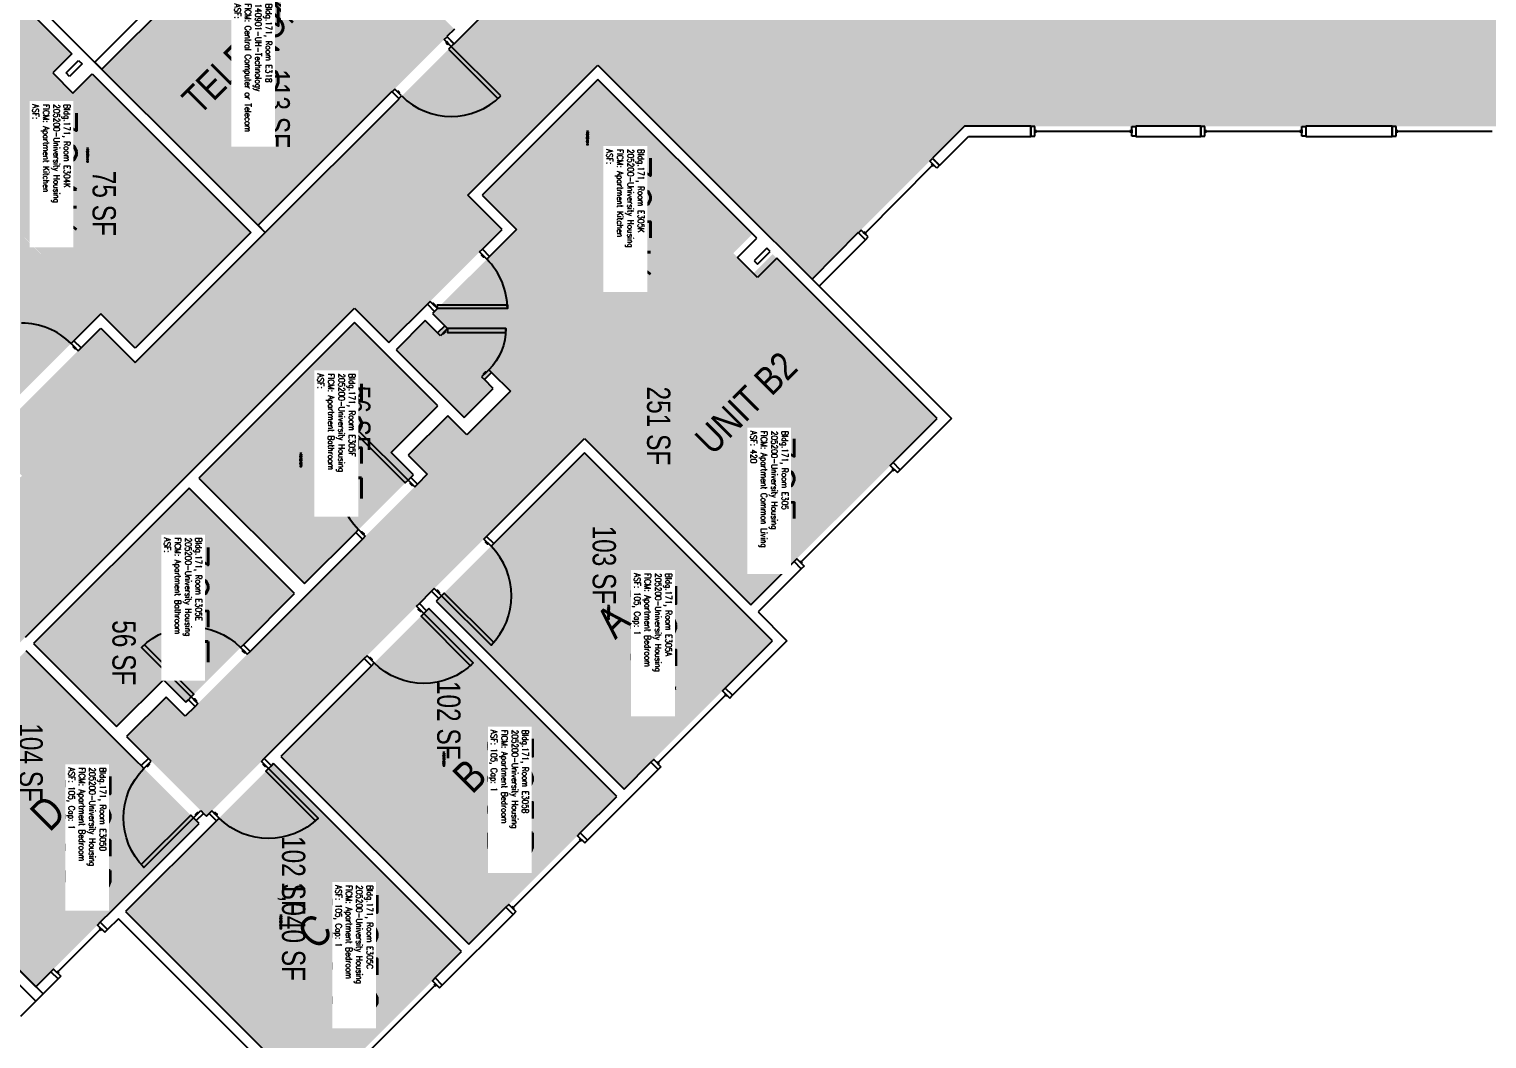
# Model space of a CAD drawing. Header units: inches. Extents: x 9163 to 12690, y -254 to 1288.
# Drawn here: x 10151 to 10901, y 451 to 971 of the extents above; entities that cross this region are included whole.
import ezdxf
from ezdxf.enums import TextEntityAlignment as Align

# ---------------------------------------------------------------- set-up
doc = ezdxf.new("R2010")
doc.units = ezdxf.units.IN
doc.header["$LTSCALE"] = 48
doc.header["$MEASUREMENT"] = 0
for name, color, linetype in [('A-AREA-IDEN', 1, 'Continuous'), ('A-DOOR', 2, 'Continuous'), ('A-GLAZ', 1, 'Continuous'), ('A-IDEN-RNUM', 7, 'Continuous'), ('A-IDEN-SNUM', 4, 'Continuous'), ('A-IDEN-VNUM', 4, 'Continuous'), ('A-Wall', 5, 'Continuous'), ('AREA-TEXT', 3, 'Continuous'), ('Rooms-Category-Color', 7, 'Continuous'), ('Rooms-College-Color', 7, 'Continuous'), ('Rooms-Department-Color', 7, 'Continuous'), ('Rooms-Division-Color', 7, 'Continuous'), ('Rooms-Information', 7, 'Continuous')]:
    doc.layers.add(name, color=color, linetype=linetype)
doc.styles.add('AREA', font='arial.ttf', dxfattribs={"width": 0.75, "height": 12})
doc.styles.add('ROOMSNUMBER', font='txt.shx', dxfattribs={"height": 0.03})
doc.styles.add('ROOMVNUMBER', font='simplex.shx', dxfattribs={"width": 0.85})
doc.styles.get("Standard").update_dxf_attribs({"font": 'ARIALN.TTF'})

msp = doc.modelspace()

# ---------------------------------------------------------------- hatches: boundary and pattern name
h = msp.add_hatch()
h.set_pattern_fill('ANSI31', color=256, style=0)
h.set_pattern_definition([(2e-06, (10477.08826, 64.43459), (4e-09, -0.125), [])])
h.paths.add_polyline_path([(10298.56, 711.73), (10340.09, 753.27), (10333.58, 759.78), (10292.05, 718.25)], flags=9)
at = {"layer": 'Rooms-Category-Color', "true_color": 0xe3c5e1}
msp.add_hatch(color=254, dxfattribs=at).paths.add_polyline_path([(10188.9, 949.92), (10269.21, 869.62), (10370.15, 970.56), (10289.84, 1050.86)])
at = {"layer": 'Rooms-Category-Color', "true_color": 0x728ef3}
for points in [[(10173.48, 957.92), (10113.99, 898.42), (10188.32, 824.08), (10145.1, 780.86), (10138.77, 787.19), (10135.06, 783.48), (10141.39, 777.15), (10126.4, 762.16), (10091.48, 797.07), (10106.47, 812.06), (10111.02, 807.52), (10114.73, 811.23), (10105.06, 820.9), (10082.64, 798.49), (10092.45, 788.68), (10072.13, 768.35), (10062.31, 778.16), (9937.84, 653.68), (9947.65, 643.87), (9927.32, 623.54), (9886.31, 664.56), (10080.76, 859.01), (9995.2, 944.57), (10091.02, 1040.38)], [(10206, 806.41), (10113.99, 898.42), (10163.58, 948.02), (10173.93, 937.68), (10183.83, 947.58), (10265.5, 865.9)], [(10384.45, 885.16), (10474.34, 795.27), (10523.94, 844.87), (10513.6, 855.21), (10523.5, 865.11), (10443.95, 944.66)], [(10533.84, 854.77), (10474.34, 795.27), (10402.13, 867.48), (10358.91, 824.26), (10365.24, 817.93), (10361.53, 814.22), (10355.2, 820.55), (10340.21, 805.56), (10375.12, 770.65), (10390.11, 785.64), (10385.57, 790.18), (10389.28, 793.89), (10398.95, 784.22), (10376.53, 761.81), (10366.72, 771.62), (10346.39, 751.29), (10356.21, 741.48), (10231.73, 617), (10221.92, 626.81), (10201.59, 606.49), (10242.6, 565.47), (10437.06, 759.93), (10522.62, 674.37), (10618.43, 770.18)], [(10238.82, 739.53), (10318.82, 819.52), (10361.6, 776.74), (10337.56, 752.7), (10349.05, 741.21), (10293.08, 685.25)], [(10457.39, 579.44), (10533.75, 655.81), (10437.06, 752.5), (10360.69, 676.14), (10457.08, 579.76)], [(10232.01, 624.17), (10287.96, 680.12), (10233.69, 734.39), (10153.69, 654.4), (10196.46, 611.61), (10220.51, 635.65)], [(10377.57, 499.62), (10453.67, 575.73), (10357, 672.42), (10280.88, 596.32), (10377.27, 499.94)], [(10066.01, 566.72), (10154.92, 477.79), (10238.89, 561.76), (10149.97, 650.68)], [(10373.86, 495.91), (10297.76, 419.81), (10201.06, 516.51), (10277.18, 592.61), (10373.56, 496.23)]]:
    msp.add_hatch(color=171, dxfattribs=at).paths.add_polyline_path(points)
at = {"layer": 'Rooms-Category-Color', "true_color": 0xadadad}
msp.add_hatch(color=253, dxfattribs=at).paths.add_polyline_path([(9544.69, 22.24), (9691.06, 169.49), (9691.77, 170.2), (9676.92, 185.05), (9743.84, 251.97), (9761.52, 234.29), (9819.73, 292.51), (9802.05, 310.18), (10318.82, 826.95), (10336.49, 809.27), (10394.71, 867.48), (10377.03, 885.16), (10443.95, 952.08), (10554.07, 841.95), (10632.39, 920.61), (10981.46, 920.61), (10981.46, 930.68), (10998.08, 930.68), (10998.08, 926.93), (11029.88, 926.95), (11029.83, 999.18), (10981.46, 999.18), (10981.46, 1009.26), (10925.69, 1009.26), (10925.69, 1034.26), (10843.37, 1034.26), (10843.37, 1009.26), (10416.27, 1009.26), (10206, 798.98), (10188.32, 816.66), (10130.11, 758.45), (10147.79, 740.77), (9631.02, 224.01), (9613.34, 241.68), (9555.13, 183.47), (9572.81, 165.79), (9509.6, 102.58), (9524.89, 87.29), (9509.87, 72.27), (9502.31, 64.87), (9513.59, 53.35)])
at = {"layer": 'Rooms-College-Color', "true_color": 0xadadad}
for points in [[(10188.9, 949.92), (10269.21, 869.62), (10370.15, 970.56), (10289.84, 1050.86)], [(10173.48, 957.92), (10113.99, 898.42), (10188.32, 824.08), (10145.1, 780.86), (10138.77, 787.19), (10135.06, 783.48), (10141.39, 777.15), (10126.4, 762.16), (10091.48, 797.07), (10106.47, 812.06), (10111.02, 807.52), (10114.73, 811.23), (10105.06, 820.9), (10082.64, 798.49), (10092.45, 788.68), (10072.13, 768.35), (10062.31, 778.16), (9937.84, 653.68), (9947.65, 643.87), (9927.32, 623.54), (9886.31, 664.56), (10080.76, 859.01), (9995.2, 944.57), (10091.02, 1040.38)], [(9544.69, 22.24), (9691.06, 169.49), (9691.77, 170.2), (9676.92, 185.05), (9743.84, 251.97), (9761.52, 234.29), (9819.73, 292.51), (9802.05, 310.18), (10318.82, 826.95), (10336.49, 809.27), (10394.71, 867.48), (10377.03, 885.16), (10443.95, 952.08), (10554.07, 841.95), (10632.39, 920.61), (10981.46, 920.61), (10981.46, 930.68), (10998.08, 930.68), (10998.08, 926.93), (11029.88, 926.95), (11029.83, 999.18), (10981.46, 999.18), (10981.46, 1009.26), (10925.69, 1009.26), (10925.69, 1034.26), (10843.37, 1034.26), (10843.37, 1009.26), (10416.27, 1009.26), (10206, 798.98), (10188.32, 816.66), (10130.11, 758.45), (10147.79, 740.77), (9631.02, 224.01), (9613.34, 241.68), (9555.13, 183.47), (9572.81, 165.79), (9509.6, 102.58), (9524.89, 87.29), (9509.87, 72.27), (9502.31, 64.87), (9513.59, 53.35)], [(10206, 806.41), (10113.99, 898.42), (10163.58, 948.02), (10173.93, 937.68), (10183.83, 947.58), (10265.5, 865.9)], [(10384.45, 885.16), (10474.34, 795.27), (10523.94, 844.87), (10513.6, 855.21), (10523.5, 865.11), (10443.95, 944.66)], [(10533.84, 854.77), (10474.34, 795.27), (10402.13, 867.48), (10358.91, 824.26), (10365.24, 817.93), (10361.53, 814.22), (10355.2, 820.55), (10340.21, 805.56), (10375.12, 770.65), (10390.11, 785.64), (10385.57, 790.18), (10389.28, 793.89), (10398.95, 784.22), (10376.53, 761.81), (10366.72, 771.62), (10346.39, 751.29), (10356.21, 741.48), (10231.73, 617), (10221.92, 626.81), (10201.59, 606.49), (10242.6, 565.47), (10437.06, 759.93), (10522.62, 674.37), (10618.43, 770.18)], [(10238.82, 739.53), (10318.82, 819.52), (10361.6, 776.74), (10337.56, 752.7), (10349.05, 741.21), (10293.08, 685.25)], [(10457.39, 579.44), (10533.75, 655.81), (10437.06, 752.5), (10360.69, 676.14), (10457.08, 579.76)], [(10232.01, 624.17), (10287.96, 680.12), (10233.69, 734.39), (10153.69, 654.4), (10196.46, 611.61), (10220.51, 635.65)], [(10377.57, 499.62), (10453.67, 575.73), (10357, 672.42), (10280.88, 596.32), (10377.27, 499.94)], [(10066.01, 566.72), (10154.92, 477.79), (10238.89, 561.76), (10149.97, 650.68)], [(10373.86, 495.91), (10297.76, 419.81), (10201.06, 516.51), (10277.18, 592.61), (10373.56, 496.23)]]:
    msp.add_hatch(color=253, dxfattribs=at).paths.add_polyline_path(points)
at = {"layer": 'Rooms-Department-Color', "true_color": 0x604aed}
for points in [[(10188.9, 949.92), (10269.21, 869.62), (10370.15, 970.56), (10289.84, 1050.86)], [(10173.48, 957.92), (10113.99, 898.42), (10188.32, 824.08), (10145.1, 780.86), (10138.77, 787.19), (10135.06, 783.48), (10141.39, 777.15), (10126.4, 762.16), (10091.48, 797.07), (10106.47, 812.06), (10111.02, 807.52), (10114.73, 811.23), (10105.06, 820.9), (10082.64, 798.49), (10092.45, 788.68), (10072.13, 768.35), (10062.31, 778.16), (9937.84, 653.68), (9947.65, 643.87), (9927.32, 623.54), (9886.31, 664.56), (10080.76, 859.01), (9995.2, 944.57), (10091.02, 1040.38)], [(10206, 806.41), (10113.99, 898.42), (10163.58, 948.02), (10173.93, 937.68), (10183.83, 947.58), (10265.5, 865.9)], [(10384.45, 885.16), (10474.34, 795.27), (10523.94, 844.87), (10513.6, 855.21), (10523.5, 865.11), (10443.95, 944.66)], [(10533.84, 854.77), (10474.34, 795.27), (10402.13, 867.48), (10358.91, 824.26), (10365.24, 817.93), (10361.53, 814.22), (10355.2, 820.55), (10340.21, 805.56), (10375.12, 770.65), (10390.11, 785.64), (10385.57, 790.18), (10389.28, 793.89), (10398.95, 784.22), (10376.53, 761.81), (10366.72, 771.62), (10346.39, 751.29), (10356.21, 741.48), (10231.73, 617), (10221.92, 626.81), (10201.59, 606.49), (10242.6, 565.47), (10437.06, 759.93), (10522.62, 674.37), (10618.43, 770.18)], [(10238.82, 739.53), (10318.82, 819.52), (10361.6, 776.74), (10337.56, 752.7), (10349.05, 741.21), (10293.08, 685.25)], [(10457.39, 579.44), (10533.75, 655.81), (10437.06, 752.5), (10360.69, 676.14), (10457.08, 579.76)], [(10232.01, 624.17), (10287.96, 680.12), (10233.69, 734.39), (10153.69, 654.4), (10196.46, 611.61), (10220.51, 635.65)], [(10377.57, 499.62), (10453.67, 575.73), (10357, 672.42), (10280.88, 596.32), (10377.27, 499.94)], [(10066.01, 566.72), (10154.92, 477.79), (10238.89, 561.76), (10149.97, 650.68)], [(10373.86, 495.91), (10297.76, 419.81), (10201.06, 516.51), (10277.18, 592.61), (10373.56, 496.23)]]:
    msp.add_hatch(color=173, dxfattribs=at).paths.add_polyline_path(points)
at = {"layer": 'Rooms-Department-Color', "true_color": 0xacacac}
msp.add_hatch(color=253, dxfattribs=at).paths.add_polyline_path([(9544.69, 22.24), (9691.06, 169.49), (9691.77, 170.2), (9676.92, 185.05), (9743.84, 251.97), (9761.52, 234.29), (9819.73, 292.51), (9802.05, 310.18), (10318.82, 826.95), (10336.49, 809.27), (10394.71, 867.48), (10377.03, 885.16), (10443.95, 952.08), (10554.07, 841.95), (10632.39, 920.61), (10981.46, 920.61), (10981.46, 930.68), (10998.08, 930.68), (10998.08, 926.93), (11029.88, 926.95), (11029.83, 999.18), (10981.46, 999.18), (10981.46, 1009.26), (10925.69, 1009.26), (10925.69, 1034.26), (10843.37, 1034.26), (10843.37, 1009.26), (10416.27, 1009.26), (10206, 798.98), (10188.32, 816.66), (10130.11, 758.45), (10147.79, 740.77), (9631.02, 224.01), (9613.34, 241.68), (9555.13, 183.47), (9572.81, 165.79), (9509.6, 102.58), (9524.89, 87.29), (9509.87, 72.27), (9502.31, 64.87), (9513.59, 53.35)])
at = {"layer": 'Rooms-Division-Color', "true_color": 0x604aed}
for points in [[(10188.9, 949.92), (10269.21, 869.62), (10370.15, 970.56), (10289.84, 1050.86)], [(10173.48, 957.92), (10113.99, 898.42), (10188.32, 824.08), (10145.1, 780.86), (10138.77, 787.19), (10135.06, 783.48), (10141.39, 777.15), (10126.4, 762.16), (10091.48, 797.07), (10106.47, 812.06), (10111.02, 807.52), (10114.73, 811.23), (10105.06, 820.9), (10082.64, 798.49), (10092.45, 788.68), (10072.13, 768.35), (10062.31, 778.16), (9937.84, 653.68), (9947.65, 643.87), (9927.32, 623.54), (9886.31, 664.56), (10080.76, 859.01), (9995.2, 944.57), (10091.02, 1040.38)], [(10206, 806.41), (10113.99, 898.42), (10163.58, 948.02), (10173.93, 937.68), (10183.83, 947.58), (10265.5, 865.9)], [(10384.45, 885.16), (10474.34, 795.27), (10523.94, 844.87), (10513.6, 855.21), (10523.5, 865.11), (10443.95, 944.66)], [(10533.84, 854.77), (10474.34, 795.27), (10402.13, 867.48), (10358.91, 824.26), (10365.24, 817.93), (10361.53, 814.22), (10355.2, 820.55), (10340.21, 805.56), (10375.12, 770.65), (10390.11, 785.64), (10385.57, 790.18), (10389.28, 793.89), (10398.95, 784.22), (10376.53, 761.81), (10366.72, 771.62), (10346.39, 751.29), (10356.21, 741.48), (10231.73, 617), (10221.92, 626.81), (10201.59, 606.49), (10242.6, 565.47), (10437.06, 759.93), (10522.62, 674.37), (10618.43, 770.18)], [(10238.82, 739.53), (10318.82, 819.52), (10361.6, 776.74), (10337.56, 752.7), (10349.05, 741.21), (10293.08, 685.25)], [(10457.39, 579.44), (10533.75, 655.81), (10437.06, 752.5), (10360.69, 676.14), (10457.08, 579.76)], [(10232.01, 624.17), (10287.96, 680.12), (10233.69, 734.39), (10153.69, 654.4), (10196.46, 611.61), (10220.51, 635.65)], [(10377.57, 499.62), (10453.67, 575.73), (10357, 672.42), (10280.88, 596.32), (10377.27, 499.94)], [(10066.01, 566.72), (10154.92, 477.79), (10238.89, 561.76), (10149.97, 650.68)], [(10373.86, 495.91), (10297.76, 419.81), (10201.06, 516.51), (10277.18, 592.61), (10373.56, 496.23)]]:
    msp.add_hatch(color=173, dxfattribs=at).paths.add_polyline_path(points)
at = {"layer": 'Rooms-Division-Color', "true_color": 0xadadad}
msp.add_hatch(color=253, dxfattribs=at).paths.add_polyline_path([(9544.69, 22.24), (9691.06, 169.49), (9691.77, 170.2), (9676.92, 185.05), (9743.84, 251.97), (9761.52, 234.29), (9819.73, 292.51), (9802.05, 310.18), (10318.82, 826.95), (10336.49, 809.27), (10394.71, 867.48), (10377.03, 885.16), (10443.95, 952.08), (10554.07, 841.95), (10632.39, 920.61), (10981.46, 920.61), (10981.46, 930.68), (10998.08, 930.68), (10998.08, 926.93), (11029.88, 926.95), (11029.83, 999.18), (10981.46, 999.18), (10981.46, 1009.26), (10925.69, 1009.26), (10925.69, 1034.26), (10843.37, 1034.26), (10843.37, 1009.26), (10416.27, 1009.26), (10206, 798.98), (10188.32, 816.66), (10130.11, 758.45), (10147.79, 740.77), (9631.02, 224.01), (9613.34, 241.68), (9555.13, 183.47), (9572.81, 165.79), (9509.6, 102.58), (9524.89, 87.29), (9509.87, 72.27), (9502.31, 64.87), (9513.59, 53.35)])

# ---------------------------------------------------------------- linework, layer by layer
at = {"layer": 'A-DOOR'}
for p, q in [((10364.95, 965.19), (10366.37, 966.6)), ((10368.49, 961.65), (10364.95, 965.19)), ((10366.01, 964.12), (10365.66, 963.77)), ((10365.66, 963.77), (10366.72, 962.71)), ((10367.07, 963.06), (10366.01, 964.12)), ((10366.37, 966.6), (10369.9, 963.06)), ((10366.72, 962.71), (10367.07, 963.06)), ((10368.49, 961.65), (10367.07, 960.24)), ((10367.07, 960.24), (10392.53, 934.78)), ((10369.9, 963.06), (10368.49, 961.65)), ((10393.94, 936.19), (10368.49, 961.65)), ((10339.5, 939.73), (10338.08, 938.32)), ((10338.08, 938.32), (10341.62, 934.78)), ((10343.03, 936.19), (10339.5, 939.73)), ((10340.56, 938.67), (10340.91, 939.02)), ((10341.62, 937.61), (10340.56, 938.67)), ((10340.91, 939.02), (10341.97, 937.96)), ((10341.97, 937.96), (10341.62, 937.61)), ((10341.62, 934.78), (10343.03, 936.19)), ((10392.53, 934.78), (10393.94, 936.19))]:
    msp.add_line(p, q, dxfattribs=at)
for points in [[(10383.12, 855.9), (10384.53, 857.31), (10388.25, 853.6), (10386.83, 852.18)], [(10384.36, 854.66), (10384, 854.3), (10385.06, 853.24), (10385.42, 853.6)], [(10357.66, 830.44), (10356.25, 829.03), (10359.96, 825.31), (10361.38, 826.73)], [(10358.9, 829.2), (10359.25, 829.56), (10360.31, 828.49), (10359.96, 828.14)], [(10361.38, 826.73), (10361.38, 828.73), (10397.38, 828.73), (10397.38, 826.73)], [(10362.94, 812.81), (10361.53, 814.22), (10365.24, 817.93), (10366.65, 816.52)], [(10176.73, 805.07), (10178.15, 806.49), (10174.43, 810.2), (10173.02, 808.78)], [(10364.18, 814.04), (10364.53, 813.69), (10365.59, 814.75), (10365.24, 815.1)], [(10366.65, 816.52), (10366.65, 814.52), (10396.65, 814.52), (10396.65, 816.52)], [(10175.49, 806.31), (10175.14, 805.96), (10174.08, 807.02), (10174.43, 807.37)], [(10384.15, 791.59), (10385.57, 790.18), (10389.28, 793.89), (10387.87, 795.3)], [(10385.39, 792.83), (10385.04, 793.18), (10386.1, 794.24), (10386.45, 793.89)], [(10346.29, 738.46), (10344.88, 737.05), (10319.42, 762.5), (10320.84, 763.92)], [(10349.74, 735.01), (10351.16, 736.43), (10347.71, 739.87), (10346.29, 738.46)], [(10348.77, 735.99), (10348.42, 735.63), (10347.36, 736.69), (10347.71, 737.05)], [(10324.29, 709.56), (10322.87, 708.14), (10319.42, 711.59), (10320.84, 713)], [(10323.31, 710.53), (10323.67, 710.88), (10322.61, 711.94), (10322.25, 711.59)], [(10385.26, 708.13), (10386.68, 709.55), (10390.39, 705.83), (10388.97, 704.42)], [(10386.5, 706.89), (10386.15, 706.54), (10387.21, 705.48), (10387.56, 705.83)], [(10359.81, 682.68), (10358.39, 681.26), (10362.1, 677.55), (10363.52, 678.96)], [(10350.7, 673.57), (10352.12, 674.99), (10355.83, 671.27), (10354.41, 669.86)], [(10361.04, 681.44), (10361.4, 681.79), (10362.46, 680.73), (10362.1, 680.38)], [(10363.52, 678.96), (10364.93, 680.38), (10390.39, 654.92), (10388.97, 653.51)], [(10351.94, 672.33), (10351.59, 671.98), (10352.65, 670.92), (10353, 671.27)], [(10354.41, 669.86), (10353, 668.45), (10378.46, 642.99), (10379.87, 644.4)], [(10234.75, 626.91), (10236.16, 628.33), (10210.71, 653.78), (10209.29, 652.37)], [(10263.65, 648.92), (10265.07, 650.34), (10261.62, 653.78), (10260.2, 652.37)], [(10262.68, 649.9), (10262.33, 649.54), (10261.26, 650.6), (10261.62, 650.96)], [(10325.25, 648.12), (10323.83, 646.7), (10327.54, 642.99), (10328.96, 644.4)], [(10326.48, 646.88), (10326.84, 647.23), (10327.9, 646.17), (10327.54, 645.82)], [(10238.2, 623.47), (10236.78, 622.05), (10233.33, 625.5), (10234.75, 626.91)], [(10237.22, 624.44), (10237.58, 624.79), (10236.52, 625.85), (10236.16, 625.5)], [(10214.23, 593.84), (10212.82, 595.26), (10209.11, 591.55), (10210.52, 590.13)], [(10212.99, 592.61), (10213.35, 592.25), (10212.29, 591.19), (10211.93, 591.55)], [(10270.89, 593.76), (10272.3, 595.17), (10276.01, 591.46), (10274.6, 590.04)], [(10272.13, 592.52), (10271.77, 592.17), (10272.83, 591.11), (10273.19, 591.46)], [(10274.6, 590.04), (10273.19, 588.63), (10298.64, 563.17), (10300.06, 564.59)], [(10235.98, 564.68), (10234.56, 566.09), (10209.11, 540.63), (10210.52, 539.22)], [(10239.69, 568.39), (10241.1, 566.97), (10237.39, 563.26), (10235.98, 564.68)], [(10238.45, 567.15), (10238.1, 567.5), (10237.04, 566.44), (10237.39, 566.09)], [(10245.43, 568.3), (10244.02, 566.89), (10247.73, 563.17), (10249.14, 564.59)], [(10246.67, 567.06), (10247.02, 567.42), (10248.08, 566.36), (10247.73, 566)]]:
    msp.add_lwpolyline(points, close=True, dxfattribs=at)
for centre, start, end in [((10368.49, 961.65), 225, 315), ((10361.38, 826.73), 0, 45), ((10147.56, 783.33), 45, 90), ((10346.29, 738.46), 135, 225), ((10363.52, 678.96), 315, 45)]:
    msp.add_arc(centre, 36, start, end, dxfattribs=at)
at = {"layer": 'A-DOOR', "extrusion": (0, 0, -1)}
for centre, radius, start, end in [((-10366.65, 816.52), 30, 180, 225), ((-10234.75, 626.91), 36, 45, 135), ((-10354.41, 669.86), 36, 225, 315), ((-10235.98, 564.68), 36, 315, 45), ((-10274.6, 590.04), 36, 225, 315)]:
    msp.add_arc(centre, radius, start, end, dxfattribs=at)
at = {"layer": 'A-GLAZ'}
for p, q in [((10668.56, 920.49), (10666.56, 920.49)), ((10666.56, 920.49), (10666.56, 915.49)), ((10666.56, 915.49), (10668.56, 915.49)), ((10668.56, 915.49), (10668.56, 920.49)), ((10668.56, 917.24), (10668.56, 918.74)), ((10669.06, 917.24), (10669.06, 918.74)), ((10669.06, 917.99), (10718.06, 917.99)), ((10718.06, 917.24), (10718.06, 918.74)), ((10718.56, 920.49), (10720.56, 920.49)), ((10718.56, 915.49), (10718.56, 920.49)), ((10718.56, 918.74), (10718.56, 917.24)), ((10720.56, 915.49), (10718.56, 915.49)), ((10720.56, 920.49), (10720.56, 915.49)), ((10756, 920.49), (10754, 920.49)), ((10754, 920.49), (10754, 915.49)), ((10754, 915.49), (10756, 915.49)), ((10756, 915.49), (10756, 920.49)), ((10756, 917.24), (10756, 918.74)), ((10756.5, 917.24), (10756.5, 918.74)), ((10756.5, 917.99), (10805.5, 917.99)), ((10805.5, 917.24), (10805.5, 918.74)), ((10806, 920.49), (10808, 920.49)), ((10806, 915.49), (10806, 920.49)), ((10806, 918.74), (10806, 917.24)), ((10808, 915.49), (10806, 915.49)), ((10808, 920.49), (10808, 915.49)), ((10854.37, 920.49), (10852.37, 920.49)), ((10852.37, 920.49), (10852.37, 915.49)), ((10852.37, 915.49), (10854.37, 915.49)), ((10854.37, 915.49), (10854.37, 920.49)), ((10854.37, 917.24), (10854.37, 918.74)), ((10854.87, 917.24), (10854.87, 918.74)), ((10854.87, 917.99), (10903.87, 917.99)), ((10581.47, 865.75), (10616.04, 900.47)), ((10614.62, 902.59), (10616.03, 904)), ((10618.16, 899.06), (10614.62, 902.59)), ((10616.57, 899.94), (10615.51, 901)), ((10615.86, 901.35), (10616.92, 900.29)), ((10616.03, 904), (10619.57, 900.48)), ((10619.57, 900.48), (10618.16, 899.06)), ((10579.34, 867.16), (10577.93, 865.74)), ((10577.93, 865.74), (10581.47, 862.21)), ((10582.89, 863.63), (10579.34, 867.16)), ((10581.65, 864.86), (10580.58, 865.92)), ((10582, 865.22), (10580.93, 866.27)), ((10581.47, 862.21), (10582.89, 863.63)), ((10595.81, 743.85), (10548.43, 696.47)), ((10595.28, 744.38), (10596.34, 743.32)), ((10547.9, 697), (10548.96, 695.94)), ((10509.51, 627.85), (10474.87, 593.21)), ((10508.98, 628.38), (10510.05, 627.32)), ((10474.34, 593.74), (10475.4, 592.68)), ((10434.94, 553.28), (10400.29, 518.63)), ((10434.41, 553.81), (10435.47, 552.74)), ((10399.76, 519.16), (10400.82, 518.1)), ((10188.16, 507.32), (10166.24, 485.4)), ((10187.63, 507.85), (10188.69, 506.79)), ((10165.71, 485.93), (10166.77, 484.87)), ((10360.32, 478.66), (10325.67, 444.01)), ((10359.79, 479.19), (10360.85, 478.13))]:
    msp.add_line(p, q, dxfattribs=at)
for points in [[(10598.02, 742.34), (10599.43, 743.76), (10595.72, 747.47), (10594.31, 746.06)], [(10549.94, 694.26), (10548.52, 692.85), (10544.81, 696.56), (10546.22, 697.97)], [(10511.72, 626.35), (10513.14, 627.77), (10509.43, 631.48), (10508.01, 630.06)], [(10476.37, 591), (10474.96, 589.58), (10471.24, 593.29), (10472.66, 594.71)], [(10437.15, 551.77), (10438.56, 553.19), (10434.85, 556.9), (10433.43, 555.48)], [(10401.79, 516.42), (10400.38, 515), (10396.66, 518.72), (10398.08, 520.13)], [(10190.37, 505.82), (10191.78, 507.23), (10188.07, 510.94), (10186.66, 509.53)], [(10167.74, 483.19), (10166.33, 481.77), (10162.62, 485.49), (10164.03, 486.9)], [(10362.53, 477.15), (10363.94, 478.57), (10360.23, 482.28), (10358.82, 480.87)]]:
    msp.add_lwpolyline(points, close=True, dxfattribs=at)
at = {"layer": 'A-Wall'}
for p, q in [((10272.92, 865.9), (10091.02, 1047.81)), ((10091.02, 1040.38), (10173.48, 957.92)), ((10369.99, 962.98), (10416.27, 1009.26)), ((10226.84, 995.28), (10185.19, 953.64)), ((10188.9, 949.92), (10230.55, 991.57)), ((10370.15, 970.56), (10366.28, 966.69)), ((10366.28, 966.69), (10369.99, 962.98)), ((10173.48, 957.92), (10163.58, 948.02)), ((10170.48, 948.02), (10176.93, 954.47)), ((10178.7, 952.7), (10172.25, 946.25)), ((10176.93, 954.47), (10178.7, 952.7)), ((10185.19, 953.64), (10188.9, 949.92)), ((10377.03, 885.16), (10443.95, 952.08)), ((10443.95, 952.08), (10625.86, 770.18)), ((10163.58, 948.02), (10173.93, 937.68)), ((10172.25, 946.25), (10170.48, 948.02)), ((10173.93, 937.68), (10183.83, 947.58)), ((10183.83, 947.58), (10265.5, 865.9)), ((10443.95, 944.66), (10384.45, 885.16)), ((10525.62, 862.99), (10443.95, 944.66)), ((10337.99, 938.4), (10269.21, 869.62)), ((10341.71, 934.69), (10337.99, 938.4)), ((10272.92, 865.9), (10341.71, 934.69)), ((10632.39, 920.61), (10615.94, 904.09)), ((10619.66, 900.39), (10634.57, 915.36)), ((10666.56, 920.61), (10632.39, 920.61)), ((10634.57, 915.36), (10666.56, 915.36)), ((10666.56, 915.36), (10666.56, 920.61)), ((10754, 920.61), (10720.56, 920.61)), ((10720.56, 920.61), (10720.56, 915.36)), ((10720.56, 915.36), (10754, 915.36)), ((10754, 915.36), (10754, 920.61)), ((10852.37, 920.61), (10808, 920.61)), ((10808, 920.61), (10808, 915.36)), ((10808, 915.36), (10852.37, 915.36)), ((10852.37, 915.36), (10852.37, 920.61)), ((10615.94, 904.09), (10619.66, 900.39)), ((10394.71, 867.48), (10377.03, 885.16)), ((10384.45, 885.16), (10402.13, 867.48)), ((10269.21, 869.62), (10272.92, 865.9)), ((10206, 798.98), (10272.92, 865.9)), ((10265.5, 865.9), (10206, 806.41)), ((10384.53, 857.31), (10394.71, 867.48)), ((10402.13, 867.48), (10388.25, 853.6)), ((10515.72, 853.09), (10525.62, 862.99)), ((10577.84, 865.83), (10554.07, 841.95)), ((10557.79, 838.25), (10581.56, 862.12)), ((10581.56, 862.12), (10577.84, 865.83)), ((10388.25, 853.6), (10384.53, 857.31)), ((10530.75, 857.86), (10524.3, 851.41)), ((10526.06, 849.64), (10532.52, 856.09)), ((10532.52, 856.09), (10530.75, 857.86)), ((10526.06, 842.75), (10515.72, 853.09)), ((10524.3, 851.41), (10526.06, 849.64)), ((10535.96, 852.65), (10526.06, 842.75)), ((10618.43, 770.18), (10535.96, 852.65)), ((10554.07, 841.95), (10557.79, 838.25)), ((10149.53, 657.66), (10318.82, 826.95)), ((10318.82, 826.95), (10336.49, 809.27)), ((10336.49, 809.27), (10356.25, 829.03)), ((10356.25, 829.03), (10359.96, 825.31)), ((10359.96, 825.31), (10358.91, 824.26)), ((10188.32, 824.08), (10174.43, 810.2)), ((10206, 806.41), (10188.32, 824.08)), ((10318.82, 819.52), (10238.81, 739.52)), ((10361.6, 776.74), (10318.82, 819.52)), ((10355.2, 820.55), (10340.21, 805.56)), ((10361.53, 814.22), (10355.2, 820.55)), ((10358.91, 824.26), (10365.24, 817.93)), ((10365.24, 817.93), (10361.53, 814.22)), ((10174.43, 810.2), (10178.15, 806.49)), ((10178.15, 806.49), (10188.32, 816.66)), ((10188.32, 816.66), (10206, 798.98)), ((10340.21, 805.56), (10375.12, 770.65)), ((10385.57, 790.18), (10389.28, 793.89)), ((10390.11, 785.64), (10385.57, 790.18)), ((10389.28, 793.89), (10398.95, 784.22)), ((10375.12, 770.65), (10390.11, 785.64)), ((10398.95, 784.22), (10376.53, 761.81)), ((10337.56, 752.7), (10361.6, 776.74)), ((10366.72, 771.62), (10346.39, 751.29)), ((10376.53, 761.81), (10366.72, 771.62)), ((10595.72, 747.47), (10618.43, 770.18)), ((10625.86, 770.18), (10599.43, 743.76)), ((10386.68, 709.55), (10437.06, 759.93)), ((10437.06, 759.93), (10522.62, 674.37)), ((10349.05, 741.21), (10337.56, 752.7)), ((10346.39, 751.29), (10356.21, 741.48)), ((10437.06, 752.5), (10390.39, 705.83)), ((10533.75, 655.81), (10437.06, 752.5)), ((10599.43, 743.76), (10595.72, 747.47)), ((10238.81, 739.52), (10293.08, 685.25)), ((10347.71, 739.87), (10349.05, 741.21)), ((10351.16, 736.43), (10347.71, 739.87)), ((10356.21, 741.48), (10351.16, 736.43)), ((10233.69, 734.39), (10153.68, 654.39)), ((10287.96, 680.12), (10233.69, 734.39)), ((10322.87, 708.14), (10265.07, 650.34)), ((10293.08, 685.25), (10319.42, 711.59)), ((10319.42, 711.59), (10322.87, 708.14)), ((10390.39, 705.83), (10386.68, 709.55)), ((10522.62, 674.37), (10544.81, 696.56)), ((10548.52, 692.85), (10526.33, 670.65)), ((10544.81, 696.56), (10548.52, 692.85)), ((10261.62, 653.78), (10287.96, 680.12)), ((10352.12, 674.99), (10358.39, 681.26)), ((10355.83, 671.27), (10352.12, 674.99)), ((10358.39, 681.26), (10362.1, 677.55)), ((10362.1, 677.55), (10360.69, 676.14)), ((10360.69, 676.14), (10457.39, 579.44)), ((10356.98, 672.42), (10355.83, 671.27)), ((10453.67, 575.73), (10356.98, 672.42)), ((10526.33, 670.65), (10541.18, 655.81)), ((10153.68, 654.39), (10196.46, 611.61)), ((10265.07, 650.34), (10261.62, 653.78)), ((10509.43, 631.48), (10533.75, 655.81)), ((10541.18, 655.81), (10513.14, 627.77)), ((10207.25, 593.4), (10149.97, 650.68)), ((10272.3, 595.17), (10323.83, 646.7)), ((10323.83, 646.7), (10327.54, 642.99)), ((10327.54, 642.99), (10280.88, 596.32)), ((10196.46, 611.61), (10220.51, 635.65)), ((10220.51, 635.65), (10232, 624.16)), ((10513.14, 627.77), (10509.43, 631.48)), ((10221.92, 626.81), (10201.59, 606.49)), ((10231.73, 617), (10221.92, 626.81)), ((10232, 624.16), (10233.33, 625.5)), ((10233.33, 625.5), (10236.78, 622.05)), ((10236.78, 622.05), (10231.73, 617)), ((10201.59, 606.49), (10210.96, 597.12)), ((10209.11, 591.55), (10207.25, 593.4)), ((10212.82, 595.26), (10209.11, 591.55)), ((10210.96, 597.12), (10212.82, 595.26)), ((10276.01, 591.46), (10272.3, 595.17)), ((10277.16, 592.61), (10276.01, 591.46)), ((10373.86, 495.91), (10277.16, 592.61)), ((10280.88, 596.32), (10377.57, 499.62)), ((10457.39, 579.44), (10471.24, 593.29)), ((10471.24, 593.29), (10474.96, 589.58)), ((10474.96, 589.58), (10438.56, 553.19)), ((10158.63, 474.08), (10062.29, 570.42)), ((10434.85, 556.9), (10453.67, 575.73)), ((10154.92, 470.37), (10058.58, 566.71)), ((10066, 566.71), (10154.92, 477.79)), ((10247.73, 563.17), (10201.06, 516.51)), ((10237.39, 563.26), (10241.1, 566.97)), ((10238.89, 561.76), (10237.39, 563.26)), ((10241.1, 566.97), (10242.6, 565.47)), ((10242.6, 565.47), (10244.02, 566.89)), ((10244.02, 566.89), (10247.73, 563.17)), ((10194.08, 516.95), (10238.89, 561.76)), ((10438.56, 553.19), (10434.85, 556.9)), ((10377.57, 499.62), (10396.66, 518.72)), ((10396.66, 518.72), (10400.38, 515)), ((10188.07, 510.94), (10194.08, 516.95)), ((10191.78, 507.23), (10188.07, 510.94)), ((10197.35, 512.79), (10191.78, 507.23)), ((10297.76, 412.38), (10197.35, 512.79)), ((10201.06, 516.51), (10297.76, 419.81)), ((10400.38, 515), (10363.94, 478.57)), ((10360.23, 482.28), (10373.86, 495.91)), ((10154.92, 477.79), (10162.62, 485.49)), ((10166.33, 481.77), (10154.92, 470.37)), ((10162.62, 485.49), (10166.33, 481.77)), ((10363.94, 478.57), (10360.23, 482.28)), ((10147.23, 462.67), (10158.63, 474.08))]:
    msp.add_line(p, q, dxfattribs=at)

# ---------------------------------------------------------------- texts
at = {"layer": 'A-AREA-IDEN'}
for s, p in [('TELECOM', (10267.23, 954.01)), ('UNIT B2', (10525.18, 773.14))]:
    msp.add_text(s, height=14.4, rotation=45, dxfattribs=at).set_placement(p, align=Align.CENTER)
at = {"layer": 'A-AREA-IDEN', "char_height": 16, "width": 1, "attachment_point": 1, "rotation": 44.87022}
for s, insert in [('{\\C1;A}', (10441.6, 667.42)), ('{\\C1;B}', (10367.95, 587.73)), ('{\\C1;D}', (10150.67, 568.34)), ('{\\C1;C}', (10287.97, 507.3))]:
    msp.add_mtext(s, dxfattribs=dict(at, insert=insert))
at = {"layer": 'A-IDEN-RNUM', "style": 'ROOMSNUMBER', "width": 0.85}
for s, p in [('0305-K0', (10438.57, 914.67)), ('0304-K0', (10181.53, 905.84)), ('0305-F0', (10291.19, 749.01)), ('0305-00', (10534.26, 737.97)), ('0305-E0', (10225.25, 682.99)), ('0305-A0', (10449.43, 670.54)), ('0305-B0', (10364.74, 595.05)), ('0305-C0', (10280.88, 511.26))]:
    msp.add_text(s, height=1, rotation=270, dxfattribs=at).set_placement(p, align=Align.MIDDLE_CENTER)
at = {"layer": 'A-IDEN-SNUM', "style": 'ROOMSNUMBER', "width": 0.85}
for s, p in [('1710E305K0', (10438.57, 914.67)), ('1710E304K0', (10181.53, 905.84)), ('1710E305F0', (10291.19, 749.01)), ('1710E30500', (10534.26, 737.97)), ('1710E305E0', (10225.25, 682.99)), ('1710E305A0', (10449.43, 670.54)), ('1710E305B0', (10364.74, 595.05)), ('1710E305C0', (10280.88, 511.26))]:
    msp.add_text(s, height=1, rotation=270, dxfattribs=at).set_placement(p, align=Align.MIDDLE_CENTER)
at = {"layer": 'A-IDEN-VNUM', "style": 'ROOMVNUMBER', "width": 0.85}
for s, p in [('318', (10268.28, 960.89)), ('304K', (10164.52, 898.21)), ('305K', (10459.66, 875.12)), ('305F', (10311.05, 760.09)), ('305', (10533.66, 739.2)), ('305E', (10232.23, 675.6)), ('305A', (10472.79, 655.97)), ('305B', (10399.14, 576.28)), ('305D', (10181.87, 556.89)), ('305C', (10319.17, 495.85))]:
    msp.add_text(s, height=22.5, rotation=270, dxfattribs=at).set_placement(p, align=Align.MIDDLE_CENTER)
at = {"layer": 'AREA-TEXT', "style": 'AREA', "width": 0.75}
for s, p in [('113 SF', (10279.53, 929.63)), ('75 SF', (10190.05, 880.91)), ('73 SF', (10457.89, 870.26)), ('56 SF', (10320.96, 770.3)), ('251 SF', (10475.21, 766.37)), ('103 SF', (10447.22, 694.84)), ('56 SF', (10200.28, 649.62)), ('102 SF', (10367.28, 614.9)), ('104 SF', (10152.45, 593.11)), ('102 SF', (10287.47, 535.08)), ('1,040 SF', (10287.47, 506.21))]:
    msp.add_text(s, height=12, rotation=270, dxfattribs=at).set_placement(p, align=Align.MIDDLE_CENTER)

# ---------------------------------------------------------------- next in the draw order: texts
at = {"layer": 'Rooms-Information', "char_height": 3.2143, "width": 72, "attachment_point": 7, "rotation": 270, "style": 'ROOMVNUMBER', "bg_fill": 3, "box_fill_scale": 1.5, "bg_fill_color": 256, "bg_fill_true_color": 13158600, "bg_fill_transparency": 0}
for s, insert in [('Bldg.171, Room E318^M^J140901-UH-Technology^M^JFICM: Central Computer or Telecom^M^JASF: ', (10257.03, 983.66)), ('Bldg.171, Room E304K^M^J205200-University Housing^M^JFICM: Apartment Kitchen^M^JASF: ', (10153.27, 931.9)), ('Bldg.171, Room E305K^M^J205200-University Housing^M^JFICM: Apartment Kitchen^M^JASF: ', (10448.41, 908.81)), ('Bldg.171, Room E305F^M^J205200-University Housing^M^JFICM: Apartment Bathroom^M^JASF: ', (10299.8, 793.33)), ('Bldg.171, Room E305^M^J205200-University Housing^M^JFICM: Apartment Common Living^M^JASF: 420', (10522.41, 763.79)), ('Bldg.171, Room E305E^M^J205200-University Housing^M^JFICM: Apartment Bathroom^M^JASF: ', (10220.98, 708.84)), ('Bldg.171, Room E305A^M^J205200-University Housing^M^JFICM: Apartment Bedroom^M^JASF: 105, Cap: 1', (10461.54, 690.57)), ('Bldg.171, Room E305B^M^J205200-University Housing^M^JFICM: Apartment Bedroom^M^JASF: 105, Cap: 1', (10387.89, 609.98)), ('Bldg.171, Room E305D^M^J205200-University Housing^M^JFICM: Apartment Bedroom^M^JASF: 105, Cap: 1', (10170.62, 590.58)), ('Bldg.171, Room E305C^M^J205200-University Housing^M^JFICM: Apartment Bedroom^M^JASF: 105, Cap: 1', (10307.92, 530))]:
    msp.add_mtext(s, dxfattribs=dict(at, insert=insert))

doc.saveas('drawing.dxf')
